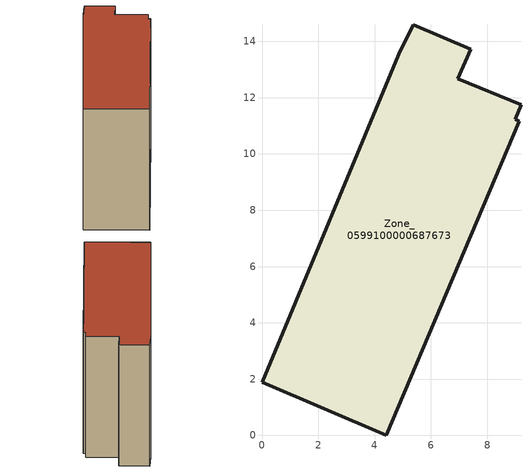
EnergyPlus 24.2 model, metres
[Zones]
Zone_0599100000687673
 floor ground (C_G): 0,1.88 4.86,13.53 5.37,14.59 7.42,13.72 6.95,12.67 9.2,11.74 8.99,11.23 9.14,11.15 4.42,0 z0
 wall outside (C_F): 7.42,13.72 5.37,14.59 4.86,13.53 0,1.88 4.42,0 9.14,11.15 8.99,11.23 9.2,11.74 6.95,12.67 7.42,13.72 z0:10.4
 roof outside (C_R): 8.99,11.23 9.2,11.74 6.95,12.67 7.42,13.72 5.37,14.59 4.86,13.53 0,1.88 4.42,0 9.14,11.15 z10.4
[BUILDING]
Pand.0599100000687673: North Axis=0; Terrain=City; Loads Convergence Tolerance Value=0.04; Temperature Convergence Tolerance Value=0.4; Solar Distribution=FullExterior; Maximum Number of Warmup Days=25; Minimum Number of Warmup Days=1
[Site:Location]
Rotterdam.The.Hague.AP_ZH_NLD Design_Conditions: Latitude=51.96; Longitude=4.45; Time Zone=1; Elevation=-4.5
[SITE:GROUNDTEMPERATURE:BUILDINGSURFACE]
18, 18, 18, 18, 18, 18, 18, 18, 18, 18, 18, 18
[MATERIAL] Thermal Absorptance=0.9; Solar Absorptance=0.7; Visible Absorptance=0.7
Name | Roughness | Thickness | Conductivity | Density | Specific Heat
G.TI.1946 | MediumSmooth | 0.15 | 1 | 540 | 1210
F.TI.1946 | Rough | 0.3 | 0.857143 | 1920 | 840
R.TI.1946 | MediumRough | 0.2 | 0.1 | 1500 | 1000
[CONSTRUCTION]
C_G: G.TI.1946
C_F: F.TI.1946
C_R: R.TI.1946
[ZONE]
Zone_0599100000687673: Type=1; Multiplier=1; Ceiling Height=Autocalculate; Volume=Autocalculate; Floor Area=autocalculate; Part of Total Floor Area=Yes
[ZONEINFILTRATION:DESIGNFLOWRATE]
Infil_Zone_0599100000687673: Zone or ZoneList or Space or SpaceList=Zone_0599100000687673; Schedule=AlwaysOn; Design Flow Rate Calculation Method=Flow/Area; Flow Rate per Floor Area=0.003; Constant Term Coefficient=1; Temperature Term Coefficient=0; Velocity Term Coefficient=0; Velocity Squared Term Coefficient=0
[HVACTEMPLATE:ZONE:IDEALLOADSAIRSYSTEM]
Zone_0599100000687673: Maximum Heating Supply Air Temperature=50; Minimum Cooling Supply Air Temperature=13; Maximum Heating Supply Air Humidity Ratio=0.0156; Minimum Cooling Supply Air Humidity Ratio=0.0077; Heating Limit=NoLimit; Cooling Limit=NoLimit; Dehumidification Control Type=ConstantSensibleHeatRatio; Cooling Sensible Heat Ratio=0.7; Dehumidification Setpoint=60; Humidification Control Type=None; Humidification Setpoint=30; Outdoor Air Method=None; Outdoor Air Flow Rate per Person=0.00944; Outdoor Air Flow Rate per Zone Floor Area=0; Outdoor Air Flow Rate per Zone=0; Demand Controlled Ventilation Type=None; Outdoor Air Economizer Type=NoEconomizer; Heat Recovery Type=None; Sensible Heat Recovery Effectiveness=0.7; Latent Heat Recovery Effectiveness=0.65
[ZONECONTROL:THERMOSTAT]
ThermostatControl_Zone_0599100000687673: Zone or ZoneList=Zone_0599100000687673; Control Type Schedule=DualSetpointControlType; Control 1=Thermostat_Zone_0599100000687673; Temperature Difference Between Cutout And Setpoint=0
[THERMOSTATSETPOINT:DUALSETPOINT]
Thermostat_Zone_0599100000687673: Heating Setpoint Temperature Schedule=HeatingSetpoint_Zone_0599100000687673; Cooling Setpoint Temperature Schedule=CoolingSetpoint_Zone_0599100000687673
[SCHEDULE:COMPACT]
HeatingSetpoint_Zone_0599100000687673: Through: 12/31, For: AllDays, Until: 24:00, 21
CoolingSetpoint_Zone_0599100000687673: Through: 12/31, For: AllDays, Until: 24:00, 24
DualSetpointControlType: Through: 12/31, For: AllDays, Until: 24:00, 4
AlwaysOn: Through: 12/31, For: AllDays, Until: 24:00, 1
